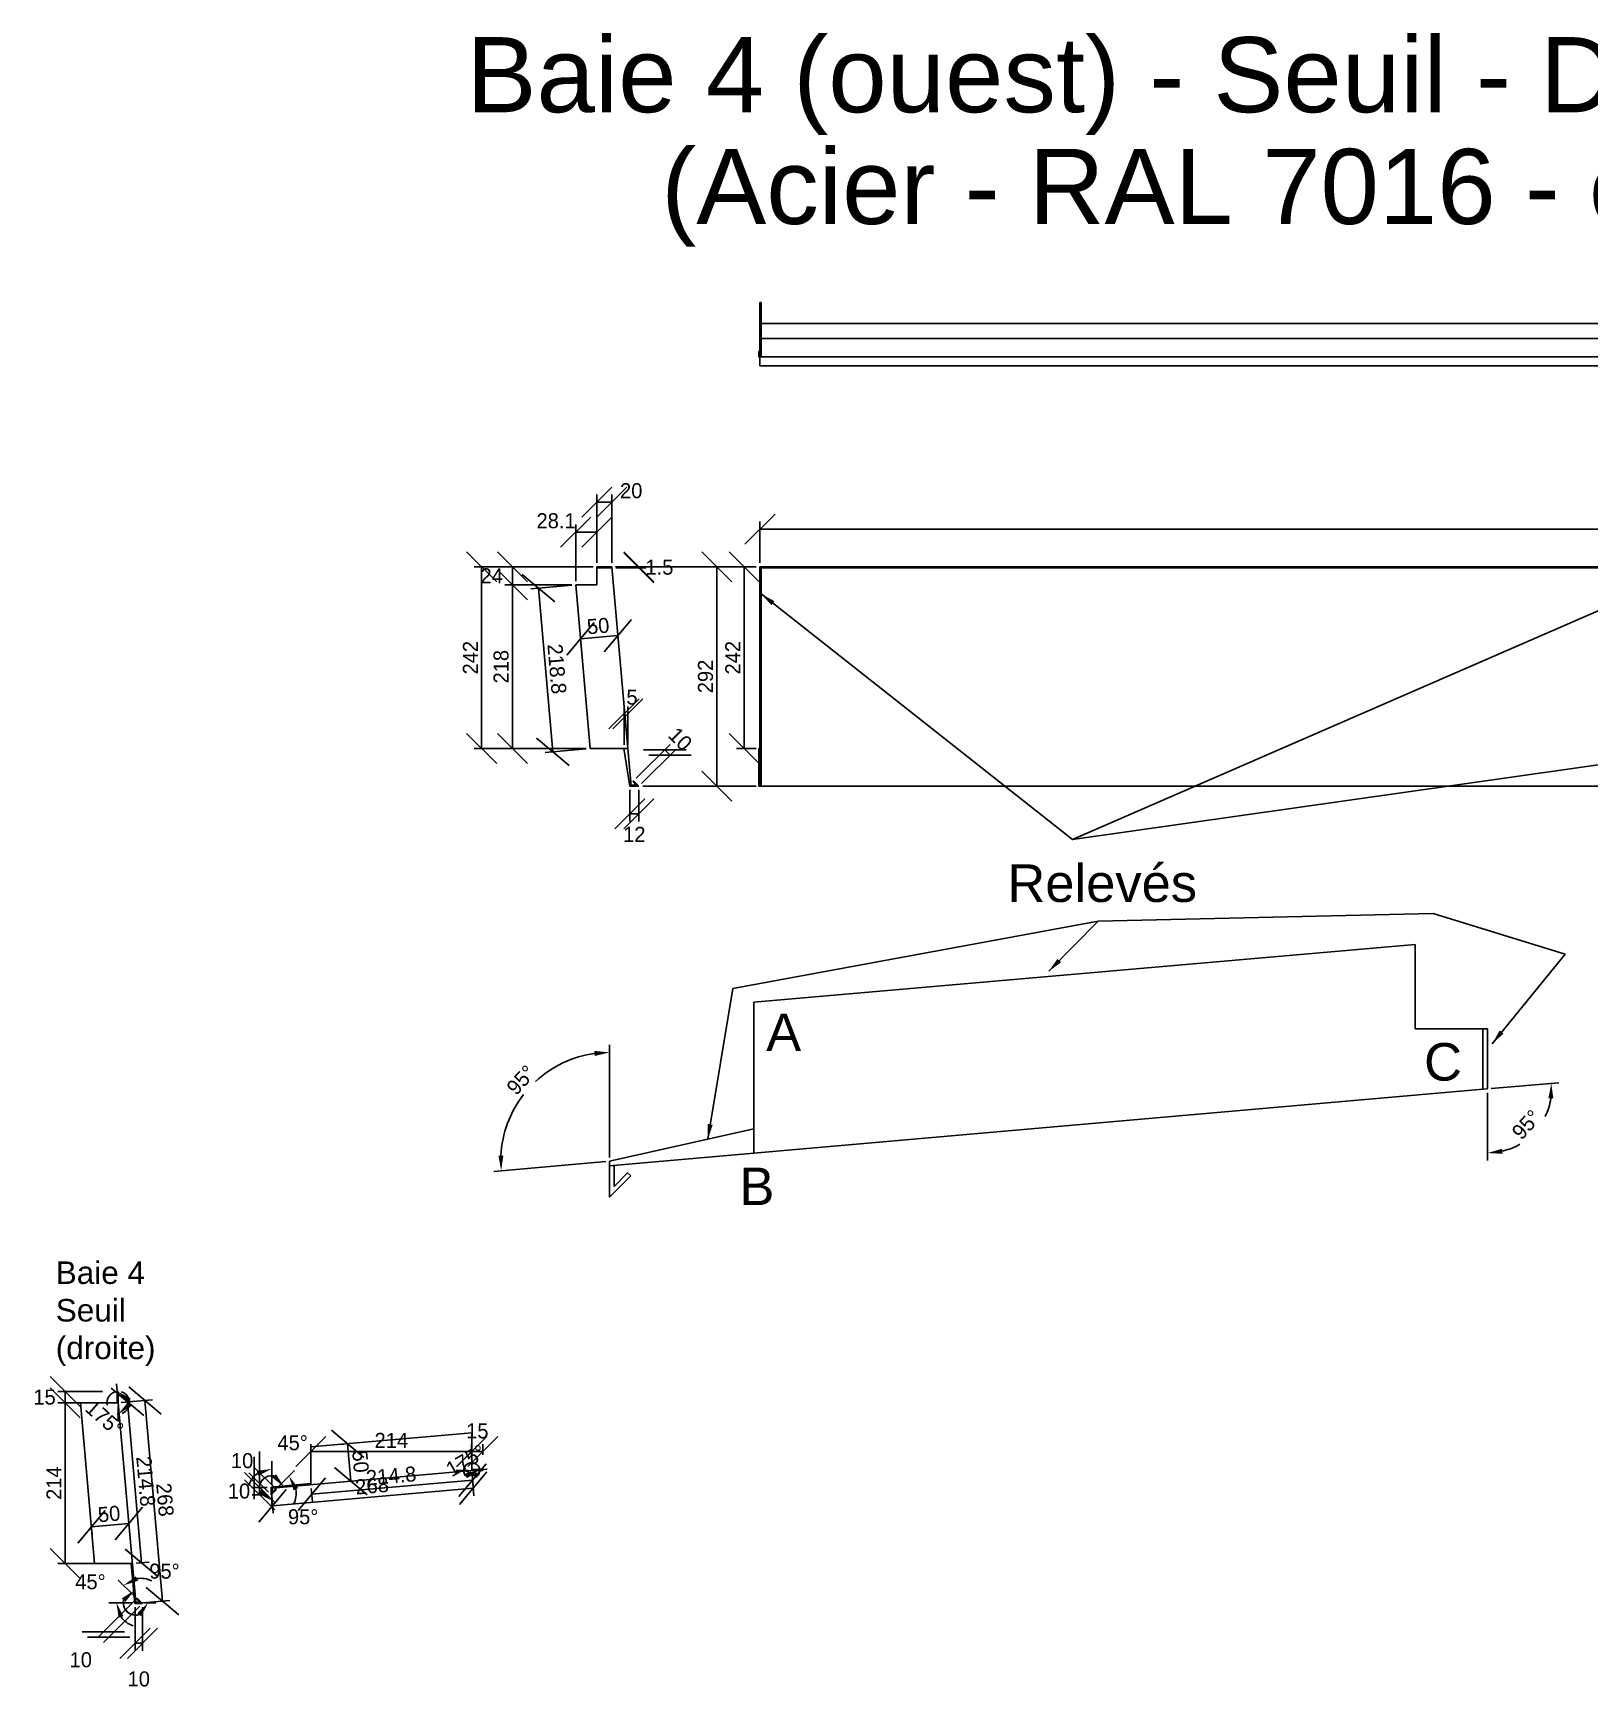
# Model space of a CAD drawing. Header units: millimetres. Extents: x -676 to 20580, y -6551 to 2408.
# Drawn here: x 2493 to 4565, y 204 to 2408 of the extents above; entities that cross this region are included whole.
import ezdxf

# ---------------------------------------------------------------- set-up
doc = ezdxf.new("R2010")
doc.units = ezdxf.units.MM
doc.layers.get('0').update_dxf_attribs({"lineweight": 25, "true_color": 0xffffff})
doc.layers.get('Defpoints').update_dxf_attribs({"true_color": 0xffffff})
for name, color, linetype, lineweight, true_color in [('0 ... Seuil', 178, 'Continuous', 25, 0x000000), ('0 ... Seuil ... Rectangle', 5, 'Continuous', 25, 0x0000ff), ('0 ... Seuil ... Rectangle ... Cotes Angles', 4, 'Continuous', 25, 0x00ffff), ('Cotes', 4, 'Continuous', 25, 0x00ffff)]:
    doc.layers.add(name, color=color, linetype=linetype, lineweight=lineweight, true_color=true_color)
doc.styles.add('QCADDimTextStyle', font='txt')
doc.styles.add('textstyle23', font='')
doc.styles.add('textstyle25', font='')
doc.styles.add('textstyle26', font='')
doc.styles.add('textstyle27', font='')
doc.styles.add('textstyle28', font='')
doc.styles.add('textstyle30', font='')
doc.styles.add('textstyle33', font='')
doc.styles.get('textstyle23').set_extended_font_data('Liberation Sans')
doc.styles.get('textstyle25').set_extended_font_data('Liberation Sans')
doc.styles.get('textstyle26').set_extended_font_data('Liberation Sans')
doc.styles.get('textstyle27').set_extended_font_data('Liberation Sans')
doc.styles.get('textstyle28').set_extended_font_data('Liberation Sans')
doc.styles.get('textstyle30').set_extended_font_data('Liberation Sans')
doc.styles.get('textstyle33').set_extended_font_data('Liberation Sans')
doc.dimstyles.new('QCADDimStyle', dxfattribs={"dimtxt": 20, "dimasz": 20, "dimexe": 10, "dimexo": 5, "dimgap": 5, "dimtad": 1, "dimtoh": 1, "dimdec": 4, "dimzin": 0, "dimdsep": 46, "dimtxsty": 'QCADDimTextStyle', "dimcen": 0.09, "dimadec": 0, "dimazin": 0, "dimtfac": 1, "dimtdec": 4, "dimtofl": 0, "dimtmove": 0, "dimatfit": 3, "dimfxl": 1, "dimtolj": 1, "dimtzin": 0, "dimarcsym": 0})

# ---------------------------------------------------------------- blocks, each defined once
blk = doc.blocks.new('SeuilBaie1_VueCoupeEst')
at = {"layer": '0 ... Seuil'}
for p, q in [((1, 0), (-0.5, 0)), ((1, -14.9), (-49.2, -14.9)), ((-49.2, -14.9), (-30.5, -228.9)), ((-0.5, 0), (-0.5, -14.9)), ((1, 0), (1, -15)), ((1, -14.9), (24.2, -280.5)), ((19.7, -228.9), (-30.5, -228.9)), ((18.2, -228.9), (22.9, -282)), ((22.9, -282), (33.4, -282)), ((24.2, -280.5), (29.7, -280.5)), ((25.2, -276), (26.3, -274.9)), ((25.2, -276), (29.7, -280.5)), ((26.3, -274.9), (33.4, -282))]:
    blk.add_line(p, q, dxfattribs=at)
blk = doc.blocks.new('*D12')
at = {"layer": 'Cotes', "color": 0, "lineweight": -2}
for p, q in [((2556.1, 580), (2516.1, 620)), ((2516.1, 605), (2556.1, 565)), ((2585.6, 600), (2526.1, 600)), ((2536.1, 585), (2536.1, 600)), ((2585.6, 585), (2526.1, 585))]:
    blk.add_line(p, q, dxfattribs=at)
at = {"layer": 'Defpoints', "color": 0}
for p in [(2536.1, 600), (2590.6, 600), (2590.6, 585)]:
    blk.add_point(p, dxfattribs=at)
at = {"layer": 'Cotes', "color": 0, "insert": (2508.6, 592.5), "char_height": 20, "attachment_point": 5, "style": 'QCADDimTextStyle'}
blk.add_mtext('\\A1;15', dxfattribs=at)
blk = doc.blocks.new('*D13')
at = {"layer": 'Cotes', "color": 0, "lineweight": -2}
for p, q in [((2663.9, 570), (2620.6, 606.4)), ((2610.7, 585.4), (2652.2, 589.1)), ((2642.2, 588.2), (2665.6, 321.2)), ((2643.9, 339.4), (2687.2, 303)), ((2634, 318.5), (2675.5, 322.1))]:
    blk.add_line(p, q, dxfattribs=at)
at = {"layer": 'Defpoints', "color": 0}
for p in [(2605.7, 585), (2629, 318), (2665.6, 321.2)]:
    blk.add_point(p, dxfattribs=at)
at = {"layer": 'Cotes', "color": 0, "insert": (2668.8, 456), "char_height": 20, "attachment_point": 5, "rotation": 275, "style": 'QCADDimTextStyle'}
blk.add_mtext('\\A1;268', dxfattribs=at)
blk = doc.blocks.new('*D14')
at = {"layer": 'Cotes', "color": 0, "lineweight": -2}
for p, q in [((2629, 313), (2629, 254.9)), ((2639, 313), (2639, 254.9)), ((2649, 284.9), (2609, 244.9)), ((2619, 244.9), (2659, 284.9)), ((2629, 264.9), (2639, 264.9))]:
    blk.add_line(p, q, dxfattribs=at)
at = {"layer": 'Defpoints', "color": 0}
for p in [(2629, 318), (2639, 318), (2639, 264.9)]:
    blk.add_point(p, dxfattribs=at)
at = {"layer": 'Cotes', "color": 0, "insert": (2634, 217.4), "char_height": 20, "attachment_point": 5, "style": 'QCADDimTextStyle'}
blk.add_mtext('\\A1;10', dxfattribs=at)
blk = doc.blocks.new('*D15')
at = {"layer": 'Cotes', "color": 0, "lineweight": -2}
for p, q in [((2589.1, 441.6), (2552.8, 398.2)), ((2602.6, 402.6), (2638.9, 445.9)), ((2620.7, 424.3), (2570.9, 419.9)), ((2621.2, 419.3), (2621.6, 414.3)), ((2571.4, 414.9), (2571.8, 409.9))]:
    blk.add_line(p, q, dxfattribs=at)
at = {"layer": 'Defpoints', "color": 0}
for p in [(2570.9, 419.9), (2570.9, 419.9), (2620.7, 424.3)]:
    blk.add_point(p, dxfattribs=at)
at = {"layer": 'Cotes', "color": 0, "insert": (2594.5, 437), "char_height": 20, "attachment_point": 5, "rotation": 5, "style": 'QCADDimTextStyle'}
blk.add_mtext('\\A1;50', dxfattribs=at)
blk = doc.blocks.new('*D16')
at = {"layer": 'Cotes', "color": 0, "lineweight": -2}
for p, q in [((2628.4, 321.6), (2579.8, 272.9)), ((2635.5, 314.5), (2586.9, 265.8)), ((2558.6, 280), (2615.1, 280)), ((2622.2, 272.9), (2565.6, 272.9))]:
    blk.add_line(p, q, dxfattribs=at)
at = {"layer": 'Defpoints', "color": 0}
for p in [(2632, 325.1), (2639, 318), (2586.9, 280)]:
    blk.add_point(p, dxfattribs=at)
at = {"layer": 'Cotes', "color": 0, "insert": (2556.8, 242.9), "char_height": 20, "attachment_point": 5, "style": 'QCADDimTextStyle'}
blk.add_mtext('\\A1;10', dxfattribs=at)
blk = doc.blocks.new('*D17')
at = {"layer": 'Cotes', "color": 0, "lineweight": -2}
for p, q in [((2606.2, 590.1), (2604.5, 610.1)), ((2606.7, 580), (2606.7, 559.9))]:
    blk.add_line(p, q, dxfattribs=at)
for start, end in [(95, 192.3667), (352.7585, 75.517), (289.483, 12.2415), (264.8027, 270)]:
    blk.add_arc((2606.7, 585), 15.1, start, end, dxfattribs=at)
at = {"layer": 'Cotes', "color": 0}
for points in [[(2623.4, 590.9), (2619.5, 585.6), (2605.4, 600.1)], [(2619.5, 585.6), (2623.9, 580.6), (2606.7, 569.9)]]:
    blk.add_solid(points, dxfattribs=at)
at = {"layer": 'Defpoints', "color": 0}
for p in [(2606.7, 600), (2593.2, 591.8), (2606.7, 585.1), (2606.7, 585), (2608.1, 568.7)]:
    blk.add_point(p, dxfattribs=at)
at = {"layer": 'Cotes', "color": 0, "insert": (2588.4, 564.3), "char_height": 20, "attachment_point": 5, "rotation": 318.5847, "style": 'QCADDimTextStyle'}
blk.add_mtext('\\A1;175%%d', dxfattribs=at)
blk = doc.blocks.new('*D18')
at = {"layer": 'Cotes', "color": 0, "lineweight": -2}
for p, q in [((2627.7, 327.9), (2606.6, 349)), ((2625, 319), (2594.2, 319))]:
    blk.add_line(p, q, dxfattribs=at)
for start, end in [(63.1887, 99.0944), (215.9056, 251.8113)]:
    blk.add_arc((2636.6, 319), 32.4, start, end, dxfattribs=at)
at = {"layer": 'Cotes', "color": 0}
for points in [[(2630, 354), (2633, 348.1), (2613.7, 342)], [(2613.5, 301), (2607.2, 299), (2604.2, 319)]]:
    blk.add_solid(points, dxfattribs=at)
at = {"layer": 'Defpoints', "color": 0}
for p in [(2608.5, 335.2), (2630, 319), (2631.3, 324.4), (2636.6, 319), (2636.6, 319)]:
    blk.add_point(p, dxfattribs=at)
at = {"layer": 'Cotes', "color": 0, "insert": (2569.7, 346.7), "char_height": 20, "attachment_point": 5, "style": 'QCADDimTextStyle'}
blk.add_mtext('\\A1;45%%d', dxfattribs=at)
blk = doc.blocks.new('*D19')
at = {"layer": 'Cotes', "color": 0, "lineweight": -2}
blk.add_line((2641.6, 319), (2656.6, 319), dxfattribs=at)
for start, end in [(168.9674, 242.9349), (212.0651, 286.0326)]:
    blk.add_arc((2630, 319), 16.6, start, end, dxfattribs=at)
at = {"layer": 'Cotes', "color": 0}
for points in [[(2615.9, 319.7), (2611.4, 324.7), (2628.5, 335.6)], [(2637.2, 301), (2631.9, 305), (2646.6, 319)]]:
    blk.add_solid(points, dxfattribs=at)
at = {"layer": 'Defpoints', "color": 0}
for p in [(2628.3, 338.4), (2630, 319), (2630, 319), (2636.6, 319), (2644.1, 327.7)]:
    blk.add_point(p, dxfattribs=at)
at = {"layer": 'Cotes', "color": 0, "insert": (2668.2, 360.8), "char_height": 20, "attachment_point": 5, "style": 'QCADDimTextStyle'}
blk.add_mtext('\\A1;95%%d', dxfattribs=at)
blk = doc.blocks.new('*D36')
at = {"layer": 'Cotes', "color": 0, "lineweight": -2}
for p, q in [((3096.9, 540), (3056.9, 500)), ((3071.9, 500), (3111.9, 540)), ((3076.9, 515.8), (3076.9, 530)), ((3091.9, 515.8), (3091.9, 530)), ((3076.9, 520), (3091.9, 520))]:
    blk.add_line(p, q, dxfattribs=at)
at = {"layer": 'Defpoints', "color": 0}
for p in [(3076.9, 510.8), (3091.9, 520), (3091.9, 510.8)]:
    blk.add_point(p, dxfattribs=at)
at = {"layer": 'Cotes', "color": 0, "insert": (3084.4, 547.5), "char_height": 20, "attachment_point": 5, "style": 'QCADDimTextStyle'}
blk.add_mtext('\\A1;15', dxfattribs=at)
blk = doc.blocks.new('*D37')
at = {"layer": 'Cotes', "color": 0, "lineweight": -2}
for p, q in [((3060.9, 449.6), (3097.3, 492.9)), ((3077.4, 490.7), (3080, 461.3)), ((2830.3, 469.5), (2793.9, 426.2)), ((2810.4, 467.4), (2813, 437.9)), ((3079.1, 471.2), (2812.1, 447.9))]:
    blk.add_line(p, q, dxfattribs=at)
at = {"layer": 'Defpoints', "color": 0}
for p in [(3076.9, 495.7), (2810, 472.4), (2812.1, 447.9)]:
    blk.add_point(p, dxfattribs=at)
at = {"layer": 'Cotes', "color": 0, "insert": (2944.3, 474.5), "char_height": 20, "attachment_point": 5, "rotation": 5, "style": 'QCADDimTextStyle'}
blk.add_mtext('\\A1;268', dxfattribs=at)
blk = doc.blocks.new('*D38')
at = {"layer": 'Cotes', "color": 0, "lineweight": -2}
for p, q in [((2814.8, 452.4), (2774.8, 492.4)), ((2774.8, 482.4), (2814.8, 442.4)), ((2805, 472.4), (2784.8, 472.4)), ((2794.8, 472.4), (2794.8, 462.4)), ((2805, 462.4), (2784.8, 462.4))]:
    blk.add_line(p, q, dxfattribs=at)
at = {"layer": 'Defpoints', "color": 0}
for p in [(2810, 472.4), (2794.8, 462.4), (2810, 462.4)]:
    blk.add_point(p, dxfattribs=at)
at = {"layer": 'Cotes', "color": 0, "insert": (2767.3, 467.4), "char_height": 20, "attachment_point": 5, "style": 'QCADDimTextStyle'}
blk.add_mtext('\\A1;10', dxfattribs=at)
blk = doc.blocks.new('*D39')
at = {"layer": 'Cotes', "color": 0, "lineweight": -2}
for p, q in [((2933.5, 512.3), (2890.2, 548.6)), ((2906.9, 530), (2901.9, 529.6)), ((2916.2, 480.7), (2911.8, 530.5)), ((2894.5, 498.8), (2937.9, 462.5)), ((2911.2, 480.2), (2906.2, 479.8))]:
    blk.add_line(p, q, dxfattribs=at)
at = {"layer": 'Defpoints', "color": 0}
for p in [(2911.8, 530.5), (2911.8, 530.5), (2916.2, 480.7)]:
    blk.add_point(p, dxfattribs=at)
at = {"layer": 'Cotes', "color": 0, "insert": (2929, 506.9), "char_height": 20, "attachment_point": 5, "rotation": 275, "style": 'QCADDimTextStyle'}
blk.add_mtext('\\A1;50', dxfattribs=at)
blk = doc.blocks.new('*D40')
at = {"layer": 'Cotes', "color": 0, "lineweight": -2}
for p, q in [((2787.4, 456.6), (2787.4, 513.2)), ((2794.5, 520.2), (2794.5, 463.7)), ((2806.4, 465.9), (2780.4, 492)), ((2813.5, 473), (2787.4, 499))]:
    blk.add_line(p, q, dxfattribs=at)
at = {"layer": 'Defpoints', "color": 0}
for p in [(2794.5, 492), (2817, 469.4), (2810, 462.4)]:
    blk.add_point(p, dxfattribs=at)
at = {"layer": 'Cotes', "color": 0, "insert": (2771.5, 507.9), "char_height": 20, "attachment_point": 5, "style": 'QCADDimTextStyle'}
blk.add_mtext('\\A1;10', dxfattribs=at)
blk = doc.blocks.new('*D41')
at = {"layer": 'Cotes', "color": 0, "lineweight": -2}
for p, q in [((3071.9, 494.7), (3056.4, 494.7)), ((3082, 495.2), (3097.5, 496.5))]:
    blk.add_line(p, q, dxfattribs=at)
for start, end in [(80.8162, 222.9081), (5, 180), (322.0919, 104.1838)]:
    blk.add_arc((3077, 494.7), 10.6, start, end, dxfattribs=at)
at = {"layer": 'Cotes', "color": 0}
for points in [[(3086.4, 491.4), (3084.2, 485.1), (3066.4, 494.7)], [(3070.6, 484.5), (3067.9, 490.6), (3087.5, 495.6)]]:
    blk.add_solid(points, dxfattribs=at)
at = {"layer": 'Defpoints', "color": 0}
for p in [(3060.7, 493.3), (3076.9, 494.7), (3077, 494.7), (3081.7, 504.2), (3091.9, 494.7)]:
    blk.add_point(p, dxfattribs=at)
at = {"layer": 'Cotes', "color": 0, "insert": (3069.2, 508.1), "char_height": 20, "attachment_point": 5, "rotation": 30.3486, "style": 'QCADDimTextStyle'}
blk.add_mtext('\\A1;175%%d', dxfattribs=at)
blk = doc.blocks.new('*D42')
at = {"layer": 'Cotes', "color": 0, "lineweight": -2}
for p, q in [((2811, 476.4), (2811, 507.2)), ((2819.9, 473.7), (2841, 494.8))]:
    blk.add_line(p, q, dxfattribs=at)
for start, end in [(125.9056, 161.8113), (333.1887, 9.0944)]:
    blk.add_arc((2811, 464.8), 32.4, start, end, dxfattribs=at)
at = {"layer": 'Cotes', "color": 0}
for points in [[(2793, 487.9), (2790.9, 494.2), (2811, 497.2)], [(2846, 471.4), (2840, 468.4), (2833.9, 487.7)]]:
    blk.add_solid(points, dxfattribs=at)
at = {"layer": 'Defpoints', "color": 0}
for p in [(2827.2, 492.9), (2811, 471.4), (2811, 464.8), (2811, 464.8), (2816.3, 470.1)]:
    blk.add_point(p, dxfattribs=at)
at = {"layer": 'Cotes', "color": 0, "insert": (2838.7, 531.7), "char_height": 20, "attachment_point": 5, "style": 'QCADDimTextStyle'}
blk.add_mtext('\\A1;45%%d', dxfattribs=at)
blk = doc.blocks.new('*D43')
at = {"layer": 'Cotes', "color": 0, "lineweight": -2}
blk.add_line((2811, 459.8), (2811, 444.8), dxfattribs=at)
for start, end in [(122.0651, 196.0326), (78.9674, 152.9349)]:
    blk.add_arc((2811, 471.4), 16.6, start, end, dxfattribs=at)
at = {"layer": 'Cotes', "color": 0}
for points in [[(2811.7, 485.5), (2816.6, 490), (2827.5, 472.9)], [(2793, 464.2), (2797, 469.5), (2811, 454.8)]]:
    blk.add_solid(points, dxfattribs=at)
at = {"layer": 'Defpoints', "color": 0}
for p in [(2811, 471.4), (2811, 471.4), (2811, 464.8), (2830.3, 473.1), (2819.7, 457.3)]:
    blk.add_point(p, dxfattribs=at)
at = {"layer": 'Cotes', "color": 0, "insert": (2852.7, 433.2), "char_height": 20, "attachment_point": 5, "style": 'QCADDimTextStyle'}
blk.add_mtext('\\A1;95%%d', dxfattribs=at)
blk = doc.blocks.new('*D53')
at = {"layer": 'Cotes', "color": 0, "lineweight": -2}
for p, q in [((2882.3, 485), (2846, 441.7)), ((3060, 460.4), (3096.3, 503.7)), ((3077.5, 489.7), (3079, 472.1)), ((2863.5, 471), (2865, 453.4)), ((2864.1, 463.4), (3078.1, 482.1))]:
    blk.add_line(p, q, dxfattribs=at)
at = {"layer": 'Defpoints', "color": 0}
for p in [(3077, 494.7), (2863, 476), (3078.1, 482.1)]:
    blk.add_point(p, dxfattribs=at)
at = {"layer": 'Cotes', "color": 0, "insert": (2969.8, 487.7), "char_height": 20, "attachment_point": 5, "rotation": 5, "style": 'QCADDimTextStyle'}
blk.add_mtext('\\A1;214.8', dxfattribs=at)
blk = doc.blocks.new('*D54')
at = {"layer": 'Cotes', "color": 0, "lineweight": -2}
for p, q in [((2556.1, 565.1), (2516.1, 605.1)), ((2601.7, 585.1), (2526.1, 585.1)), ((2536.1, 371.1), (2536.1, 585.1)), ((2516.1, 391.1), (2556.1, 351.1)), ((2620.4, 371.1), (2526.1, 371.1))]:
    blk.add_line(p, q, dxfattribs=at)
at = {"layer": 'Defpoints', "color": 0}
for p in [(2536.1, 585.1), (2606.7, 585.1), (2625.4, 371.1)]:
    blk.add_point(p, dxfattribs=at)
at = {"layer": 'Cotes', "color": 0, "insert": (2521.1, 478.1), "char_height": 20, "attachment_point": 5, "rotation": 90, "style": 'QCADDimTextStyle'}
blk.add_mtext('\\A1;214', dxfattribs=at)
blk = doc.blocks.new('*D55')
at = {"layer": 'Cotes', "color": 0, "lineweight": -2}
for p, q in [((2640.6, 568), (2597.3, 604.3)), ((2611.7, 585.5), (2628.9, 587)), ((2637.7, 372.2), (2619, 586.2)), ((2616, 390.3), (2659.4, 354)), ((2630.4, 371.5), (2647.7, 373))]:
    blk.add_line(p, q, dxfattribs=at)
at = {"layer": 'Defpoints', "color": 0}
for p in [(2606.7, 585.1), (2619, 586.2), (2625.4, 371.1)]:
    blk.add_point(p, dxfattribs=at)
at = {"layer": 'Cotes', "color": 0, "insert": (2643.3, 480.5), "char_height": 20, "attachment_point": 5, "rotation": 275, "style": 'QCADDimTextStyle'}
blk.add_mtext('\\A1;214.8', dxfattribs=at)
blk = doc.blocks.new('*D56')
at = {"layer": 'Cotes', "color": 0, "lineweight": -2}
for p, q in [((2883, 540), (2843, 500)), ((2863, 481), (2863, 530)), ((3057, 500), (3097, 540)), ((3077, 499.7), (3077, 530)), ((2863, 520), (3077, 520))]:
    blk.add_line(p, q, dxfattribs=at)
at = {"layer": 'Defpoints', "color": 0}
for p in [(3077, 520), (3077, 494.7), (2863, 476)]:
    blk.add_point(p, dxfattribs=at)
at = {"layer": 'Cotes', "color": 0, "insert": (2970, 535), "char_height": 20, "attachment_point": 5, "style": 'QCADDimTextStyle'}
blk.add_mtext('\\A1;214', dxfattribs=at)
blk = doc.blocks.new('*D77')
at = {"layer": '0 ... Seuil ... Rectangle ... Cotes Angles', "color": 0, "lineweight": -2}
for p, q in [((3187.4, 1651.1), (3144.1, 1687.5)), ((3210.3, 1673.2), (3155.8, 1668.4)), ((3165.8, 1669.3), (3184.9, 1451.3)), ((3163.2, 1469.5), (3206.5, 1433.1)), ((3229.4, 1455.2), (3174.9, 1450.4))]:
    blk.add_line(p, q, dxfattribs=at)
at = {"layer": 'Defpoints', "color": 0}
for p in [(3215.3, 1673.6), (3234.4, 1455.6), (3184.9, 1451.3)]:
    blk.add_point(p, dxfattribs=at)
at = {"layer": '0 ... Seuil ... Rectangle ... Cotes Angles', "color": 0, "insert": (3190.3, 1561.6), "char_height": 20, "attachment_point": 5, "rotation": 275, "style": 'QCADDimTextStyle'}
blk.add_mtext('\\A1;218.8', dxfattribs=at)
blk = doc.blocks.new('*D78')
at = {"layer": '0 ... Seuil ... Rectangle ... Cotes Angles', "color": 0, "lineweight": -2}
for p, q in [((3151.1, 1677.6), (3111.1, 1717.6)), ((3238.4, 1697.6), (3121.1, 1697.6)), ((3131.1, 1697.6), (3131.1, 1673.6)), ((3111.1, 1693.6), (3151.1, 1653.6)), ((3210.3, 1673.6), (3121.1, 1673.6))]:
    blk.add_line(p, q, dxfattribs=at)
at = {"layer": 'Defpoints', "color": 0}
for p in [(3243.4, 1697.6), (3131.1, 1673.6), (3215.3, 1673.6)]:
    blk.add_point(p, dxfattribs=at)
at = {"layer": '0 ... Seuil ... Rectangle ... Cotes Angles', "color": 0, "insert": (3103.6, 1685.6), "char_height": 20, "attachment_point": 5, "style": 'QCADDimTextStyle'}
blk.add_mtext('\\A1;24', dxfattribs=at)
blk = doc.blocks.new('*D79')
at = {"layer": '0 ... Seuil ... Rectangle ... Cotes Angles', "color": 0, "lineweight": -2}
for p, q in [((3151.1, 1653.6), (3111.1, 1693.6)), ((3210.3, 1673.6), (3121.1, 1673.6)), ((3131.1, 1673.6), (3131.1, 1455.6)), ((3111.1, 1475.6), (3151.1, 1435.6)), ((3229.4, 1455.6), (3121.1, 1455.6))]:
    blk.add_line(p, q, dxfattribs=at)
at = {"layer": 'Defpoints', "color": 0}
for p in [(3215.3, 1673.6), (3131.1, 1455.6), (3234.4, 1455.6)]:
    blk.add_point(p, dxfattribs=at)
at = {"layer": '0 ... Seuil ... Rectangle ... Cotes Angles', "color": 0, "insert": (3116.1, 1564.6), "char_height": 20, "attachment_point": 5, "rotation": 90, "style": 'QCADDimTextStyle'}
blk.add_mtext('\\A1;218', dxfattribs=at)
blk = doc.blocks.new('*D80')
at = {"layer": '0 ... Seuil ... Rectangle ... Cotes Angles', "color": 0, "lineweight": -2}
for p, q in [((3268.4, 1697.6), (3309.2, 1697.6)), ((3279.2, 1717.6), (3319.2, 1677.6)), ((3319.2, 1676.1), (3279.2, 1716.1)), ((3268.6, 1696.1), (3309.2, 1696.1))]:
    blk.add_line(p, q, dxfattribs=at)
at = {"layer": 'Defpoints', "color": 0}
for p in [(3263.4, 1697.6), (3263.6, 1696.1), (3299.2, 1696.1)]:
    blk.add_point(p, dxfattribs=at)
at = {"layer": '0 ... Seuil ... Rectangle ... Cotes Angles', "color": 0, "insert": (3326.7, 1696.9), "char_height": 20, "attachment_point": 5, "style": 'QCADDimTextStyle'}
blk.add_mtext('\\A1;1.5', dxfattribs=at)
blk = doc.blocks.new('*D81')
at = {"layer": '0 ... Seuil ... Rectangle ... Cotes Angles', "color": 0, "lineweight": -2}
for p, q in [((3239.8, 1623.3), (3203.5, 1579.9)), ((3253.3, 1584.3), (3289.6, 1627.6)), ((3221.6, 1601.6), (3271.4, 1605.9)), ((3222, 1597.1), (3222.5, 1591.6)), ((3271.8, 1601.5), (3272.3, 1596))]:
    blk.add_line(p, q, dxfattribs=at)
at = {"layer": 'Defpoints', "color": 0}
for p in [(3221.6, 1602.1), (3271.4, 1606.5), (3271.4, 1605.9)]:
    blk.add_point(p, dxfattribs=at)
at = {"layer": '0 ... Seuil ... Rectangle ... Cotes Angles', "color": 0, "insert": (3245.2, 1618.7), "char_height": 20, "attachment_point": 5, "rotation": 5, "style": 'QCADDimTextStyle'}
blk.add_mtext('\\A1;50', dxfattribs=at)
blk = doc.blocks.new('*D82')
at = {"layer": '0 ... Seuil ... Rectangle ... Cotes Angles', "color": 0, "lineweight": -2}
for p, q in [((3268.4, 1697.6), (3413.1, 1697.6)), ((3423.1, 1677.6), (3383.1, 1717.6)), ((3403.1, 1697.6), (3403.1, 1405.6)), ((3383.1, 1425.6), (3423.1, 1385.6)), ((3304.5, 1405.6), (3413.1, 1405.6))]:
    blk.add_line(p, q, dxfattribs=at)
at = {"layer": 'Defpoints', "color": 0}
for p in [(3263.4, 1697.6), (3299.5, 1405.6), (3403.1, 1405.6)]:
    blk.add_point(p, dxfattribs=at)
at = {"layer": '0 ... Seuil ... Rectangle ... Cotes Angles', "color": 0, "insert": (3388.1, 1551.6), "char_height": 20, "attachment_point": 5, "rotation": 90, "style": 'QCADDimTextStyle'}
blk.add_mtext('\\A1;292', dxfattribs=at)
blk = doc.blocks.new('*D83')
at = {"layer": '0 ... Seuil ... Rectangle ... Cotes Angles', "color": 0, "lineweight": -2}
for p, q in [((3295.9, 1416.2), (3340.8, 1461.2)), ((3303, 1409.2), (3347.9, 1454.1)), ((3362.1, 1454.1), (3305.5, 1454.1)), ((3312.6, 1447), (3369.1, 1447)), ((3333.8, 1454.1), (3340.8, 1447))]:
    blk.add_line(p, q, dxfattribs=at)
at = {"layer": 'Defpoints', "color": 0}
for p in [(3340.8, 1447), (3292.4, 1412.7), (3299.5, 1405.6)]:
    blk.add_point(p, dxfattribs=at)
at = {"layer": '0 ... Seuil ... Rectangle ... Cotes Angles', "color": 0, "insert": (3354.4, 1468.3), "char_height": 20, "attachment_point": 5, "rotation": 315, "style": 'QCADDimTextStyle'}
blk.add_mtext('\\A1;10', dxfattribs=at)
blk = doc.blocks.new('*D84')
at = {"layer": '0 ... Seuil ... Rectangle ... Cotes Angles', "color": 0, "lineweight": -2}
for p, q in [((3307.5, 1388.8), (3267.5, 1348.8)), ((3279.5, 1348.8), (3319.5, 1388.8)), ((3287.5, 1400.6), (3287.5, 1358.8)), ((3299.5, 1400.6), (3299.5, 1358.8)), ((3287.5, 1368.8), (3299.5, 1368.8))]:
    blk.add_line(p, q, dxfattribs=at)
at = {"layer": 'Defpoints', "color": 0}
for p in [(3287.5, 1405.6), (3299.5, 1405.6), (3299.5, 1368.8)]:
    blk.add_point(p, dxfattribs=at)
at = {"layer": '0 ... Seuil ... Rectangle ... Cotes Angles', "color": 0, "insert": (3293.3, 1341.5), "char_height": 20, "attachment_point": 5, "style": 'QCADDimTextStyle'}
blk.add_mtext('\\A1;12', dxfattribs=at)
blk = doc.blocks.new('*D85')
at = {"layer": '0 ... Seuil ... Rectangle ... Cotes Angles', "color": 0, "lineweight": -2}
for p, q in [((3480.5, 1767.7), (3440.5, 1727.7)), ((5845.3, 1727.7), (5885.3, 1767.7)), ((3460.5, 1702.6), (3460.5, 1757.7)), ((3460.5, 1747.7), (5865.3, 1747.7)), ((5865.3, 1702.6), (5865.3, 1757.7))]:
    blk.add_line(p, q, dxfattribs=at)
at = {"layer": 'Defpoints', "color": 0}
for p in [(5865.3, 1747.7), (3460.5, 1697.6), (5865.3, 1697.6)]:
    blk.add_point(p, dxfattribs=at)
at = {"layer": '0 ... Seuil ... Rectangle ... Cotes Angles', "color": 0, "insert": (4662.9, 1762.7), "char_height": 20, "attachment_point": 5, "style": 'QCADDimTextStyle'}
blk.add_mtext('\\A1;2404.8', dxfattribs=at)
blk = doc.blocks.new('*D86')
at = {"layer": '0 ... Seuil ... Rectangle ... Cotes Angles', "color": 0, "lineweight": -2}
for p, q in [((3110.2, 1677.6), (3070.2, 1717.6)), ((3238.4, 1697.6), (3080.2, 1697.6)), ((3090.2, 1697.6), (3090.2, 1455.6)), ((3070.2, 1475.6), (3110.2, 1435.6)), ((3229.4, 1455.6), (3080.2, 1455.6))]:
    blk.add_line(p, q, dxfattribs=at)
at = {"layer": 'Defpoints', "color": 0}
for p in [(3243.4, 1697.6), (3090.2, 1455.6), (3234.4, 1455.6)]:
    blk.add_point(p, dxfattribs=at)
at = {"layer": '0 ... Seuil ... Rectangle ... Cotes Angles', "color": 0, "insert": (3075.2, 1576.6), "char_height": 20, "attachment_point": 5, "rotation": 90, "style": 'QCADDimTextStyle'}
blk.add_mtext('\\A1;242', dxfattribs=at)
blk = doc.blocks.new('*D87')
at = {"layer": '0 ... Seuil ... Rectangle ... Cotes Angles', "color": 0, "lineweight": -2}
for p, q in [((3260.4, 911.5), (3260.4, 1061.3)), ((3255.4, 906.1), (3106.2, 893))]:
    blk.add_line(p, q, dxfattribs=at)
for start, end in [(97.9211, 132.8517), (142.1483, 177.0789)]:
    blk.add_arc((3260.4, 906.5), 144.8, start, end, dxfattribs=at)
at = {"layer": '0 ... Seuil ... Rectangle ... Cotes Angles', "color": 0}
for points in [[(3240.7, 1046.6), (3240.2, 1053.3), (3260.4, 1051.3)], [(3112.5, 913.9), (3119.1, 914), (3116.1, 893.9)]]:
    blk.add_solid(points, dxfattribs=at)
at = {"layer": 'Defpoints', "color": 0}
for p in [(3184.4, 1029.8), (3260.4, 906.5), (3260.4, 906.5), (3452.4, 923.3), (3260.4, 858.5)]:
    blk.add_point(p, dxfattribs=at)
at = {"layer": '0 ... Seuil ... Rectangle ... Cotes Angles', "color": 0, "insert": (3142.6, 1014.5), "char_height": 20, "attachment_point": 5, "rotation": 47.5, "style": 'QCADDimTextStyle'}
blk.add_mtext('\\A1;95%%d', dxfattribs=at)
blk = doc.blocks.new('*D88')
at = {"layer": '0 ... Seuil ... Rectangle ... Cotes Angles', "color": 0, "lineweight": -2}
for p, q in [((4428.4, 997.7), (4428.4, 907.4)), ((4433.4, 1003.1), (4523.4, 1011))]:
    blk.add_line(p, q, dxfattribs=at)
for start, end in [(334.5352, 351.5408), (283.4592, 300.4648)]:
    blk.add_arc((4428.4, 1002.7), 85.3, start, end, dxfattribs=at)
at = {"layer": '0 ... Seuil ... Rectangle ... Cotes Angles', "color": 0}
for points in [[(4516.1, 990), (4509.5, 990.2), (4513.4, 1010.1)], [(4447.8, 923), (4448.6, 916.4), (4428.4, 917.4)]]:
    blk.add_solid(points, dxfattribs=at)
at = {"layer": 'Defpoints', "color": 0}
for p in [(4428.4, 1082.7), (4427.5, 1002.6), (4428.4, 1003.6), (4473.2, 930.1), (3266.4, 901)]:
    blk.add_point(p, dxfattribs=at)
at = {"layer": '0 ... Seuil ... Rectangle ... Cotes Angles', "color": 0, "insert": (4480.2, 955.2), "char_height": 20, "attachment_point": 5, "rotation": 47.5, "style": 'QCADDimTextStyle'}
blk.add_mtext('\\A1;95%%d', dxfattribs=at)
blk = doc.blocks.new('*D89')
at = {"layer": '0 ... Seuil ... Rectangle ... Cotes Angles', "color": 0, "lineweight": -2}
for p, q in [((3259.6, 1481.8), (3299.6, 1521.8)), ((3304.6, 1521.8), (3264.6, 1481.8)), ((3279.6, 1460.6), (3279.6, 1511.8)), ((3284.6, 1460.6), (3284.6, 1511.8))]:
    blk.add_line(p, q, dxfattribs=at)
at = {"layer": 'Defpoints', "color": 0}
for p in [(3284.6, 1501.8), (3279.6, 1455.6), (3284.6, 1455.6)]:
    blk.add_point(p, dxfattribs=at)
at = {"layer": '0 ... Seuil ... Rectangle ... Cotes Angles', "color": 0, "insert": (3290.2, 1524), "char_height": 20, "attachment_point": 5, "style": 'QCADDimTextStyle'}
blk.add_mtext('\\A1;5', dxfattribs=at)
blk = doc.blocks.new('*D90')
at = {"layer": '0 ... Seuil ... Rectangle ... Cotes Angles', "color": 0, "lineweight": -2}
for p, q in [((3263.4, 1803.7), (3223.4, 1763.7)), ((3243.4, 1763.7), (3283.4, 1803.7)), ((3243.4, 1702.6), (3243.4, 1793.7)), ((3263.4, 1702.6), (3263.4, 1793.7)), ((3243.4, 1783.7), (3263.4, 1783.7))]:
    blk.add_line(p, q, dxfattribs=at)
at = {"layer": 'Defpoints', "color": 0}
for p in [(3263.4, 1783.7), (3243.4, 1697.6), (3263.4, 1697.6)]:
    blk.add_point(p, dxfattribs=at)
at = {"layer": '0 ... Seuil ... Rectangle ... Cotes Angles', "color": 0, "insert": (3289.2, 1798.7), "char_height": 20, "attachment_point": 5, "style": 'QCADDimTextStyle'}
blk.add_mtext('\\A1;20', dxfattribs=at)
blk = doc.blocks.new('*D91')
at = {"layer": '0 ... Seuil ... Rectangle ... Cotes Angles', "color": 0, "lineweight": -2}
for p, q in [((3235.3, 1763.7), (3195.3, 1723.7)), ((3223.4, 1723.7), (3263.4, 1763.7)), ((3215.3, 1678.6), (3215.3, 1753.7)), ((3215.3, 1743.7), (3243.4, 1743.7)), ((3243.4, 1702.6), (3243.4, 1753.7))]:
    blk.add_line(p, q, dxfattribs=at)
at = {"layer": 'Defpoints', "color": 0}
for p in [(3243.4, 1743.7), (3243.4, 1697.6), (3215.3, 1673.6)]:
    blk.add_point(p, dxfattribs=at)
at = {"layer": '0 ... Seuil ... Rectangle ... Cotes Angles', "color": 0, "insert": (3189.2, 1758.7), "char_height": 20, "attachment_point": 5, "style": 'QCADDimTextStyle'}
blk.add_mtext('\\A1;28.1', dxfattribs=at)
blk = doc.blocks.new('*D92')
at = {"layer": '0 ... Seuil ... Rectangle ... Cotes Angles', "color": 0, "lineweight": -2}
for p, q in [((3459.3, 1677.6), (3419.3, 1717.6)), ((3455.5, 1697.6), (3429.3, 1697.6)), ((3439.3, 1697.6), (3439.3, 1455.6)), ((3419.3, 1475.6), (3459.3, 1435.6)), ((3455.5, 1455.6), (3429.3, 1455.6))]:
    blk.add_line(p, q, dxfattribs=at)
at = {"layer": 'Defpoints', "color": 0}
for p in [(3460.5, 1697.6), (3439.3, 1455.6), (3460.5, 1455.6)]:
    blk.add_point(p, dxfattribs=at)
at = {"layer": '0 ... Seuil ... Rectangle ... Cotes Angles', "color": 0, "insert": (3424.3, 1576.6), "char_height": 20, "attachment_point": 5, "rotation": 90, "style": 'QCADDimTextStyle'}
blk.add_mtext('\\A1;242', dxfattribs=at)

msp = doc.modelspace()

# ---------------------------------------------------------------- linework, layer by layer
at = {"layer": '0 ... Seuil ... Rectangle'}
for p, q in [((3460.5, 1978.12), (3460.5, 2049.26)), ((3460.5, 2049.26), (3462, 2049.26)), ((3462, 1977.12), (3462, 2049.26)), ((3462, 2021.17), (5863.8, 2021.17)), ((3459, 1977.12), (3459, 1983.84)), ((3460, 1984.84), (3460.5, 1984.84)), ((3460.5, 1984.84), (3461, 1984.84)), ((3462, 2001.17), (5863.8, 2001.17)), ((3462, 1977.12), (3462, 1983.84)), ((3460.5, 1977.12), (3459, 1977.12)), ((3460.5, 1965.12), (3460.5, 1978.12)), ((3460.5, 1965.12), (5865.3, 1965.12)), ((3461.5, 1977.12), (5864.3, 1977.12)), ((3243.42, 1697.63), (3263.42, 1697.63)), ((3243.42, 1673.63), (3243.42, 1697.63)), ((3288.97, 1405.63), (3263.42, 1697.63)), ((3460.5, 1697.63), (5865.3, 1697.63)), ((3460.5, 1697.63), (3460.5, 1405.63)), ((3243.42, 1696.13), (3263.55, 1696.13)), ((3460.5, 1696.13), (5865.3, 1696.13)), ((3462, 1696.13), (3462, 1405.63)), ((3234.4, 1455.63), (3215.33, 1673.63)), ((3215.33, 1673.63), (3243.42, 1673.63)), ((3270.08, 1604.32), (3269.95, 1605.81)), ((3234.4, 1455.63), (3284.59, 1455.63)), ((3287.46, 1405.63), (3279.57, 1455.63)), ((3459, 1455.63), (3462, 1455.63)), ((3459, 1455.63), (3459, 1405.63)), ((3291.33, 1411.64), (3292.39, 1412.7)), ((3291.33, 1411.64), (3295.84, 1407.13)), ((3292.39, 1412.7), (3299.46, 1405.63)), ((3287.46, 1405.63), (3299.46, 1405.63)), ((3288.83, 1407.13), (3295.84, 1407.13)), ((3459, 1405.63), (3460.5, 1405.63)), ((3460.5, 1405.63), (5865.3, 1405.63)), ((3452.38, 1118.07), (4332.38, 1195.06)), ((4332.38, 1195.06), (4332.38, 1082.7)), ((3452.38, 1118.07), (3452.38, 917.31)), ((4332.38, 1082.7), (4428.38, 1082.7)), ((4422.38, 1082.7), (4422.38, 1002.17)), ((4428.38, 1082.7), (4428.38, 1003.62)), ((3260.38, 900.51), (4427.47, 1002.62)), ((3260.38, 906.54), (3452.38, 949.43)), ((3260.38, 906.54), (3260.38, 858.54)), ((3288.66, 886.82), (3260.38, 858.54)), ((3266.38, 901.04), (3266.38, 873.02)), ((3284.42, 891.06), (3266.38, 873.02)), ((3284.42, 891.06), (3288.66, 886.82))]:
    msp.add_line(p, q, dxfattribs=at)
for centre, start, end in [((3460, 1983.84), 90, 180), ((3461, 1983.84), 0, 90), ((3461.5, 1978.12), 180, 270), ((4427.38, 1003.62), 275, 0)]:
    msp.add_arc(centre, 1, start, end, dxfattribs=at)
at = {"layer": '0 ... Seuil ... Rectangle ... Cotes Angles'}
for p, q in [((3455.5, 1697.63), (3363.93, 1697.63)), ((3363.93, 1405.63), (3455.5, 1405.63))]:
    msp.add_line(p, q, dxfattribs=at)

# ---------------------------------------------------------------- block references
at = {"layer": '0 ... Seuil'}
msp.add_blockref('SeuilBaie1_VueCoupeEst', (2605.68, 600), dxfattribs=at)
at = {"layer": '0 ... Seuil', "rotation": 270}
msp.add_blockref('SeuilBaie1_VueCoupeEst', (3091.94, 495.72), dxfattribs=at)

# ---------------------------------------------------------------- texts
at = {"insert": (2523.52, 773.15), "char_height": 30, "attachment_point": 1, "style": 'textstyle23'}
msp.add_mtext('Baie 4\\PSeuil\\P(droite)', dxfattribs=at)
at = {"layer": '0 ... Seuil ... Rectangle ... Cotes Angles', "attachment_point": 1}
for s, insert, char_height, style in [('Baie 4 (ouest) - Seuil - Dessus, Profil & Face\\P', (3069.99, 2402.44), 100, 'textstyle33'), ('(Acier - RAL 7016 - épaisseur 15/10e)', (3329.21, 2253.72), 100, 'textstyle25'), ('Relevés', (3789.7, 1301.51), 50, 'textstyle26'), ('A', (3468.73, 1103.05), 50, 'textstyle27'), ('C', (4344.09, 1063.72), 50, 'textstyle30'), ('B', (3433.15, 898.04), 50, 'textstyle28')]:
    msp.add_mtext(s, dxfattribs=dict(at, insert=insert, char_height=char_height, style=style))

# ---------------------------------------------------------------- dimensions: what is measured, and where the dimension line sits
at = {"layer": '0 ... Seuil ... Rectangle ... Cotes Angles'}
for base, p1, p2, angle, picture, middle, dimtype in [((3263.42, 1783.72), (3243.42, 1697.63), (3263.42, 1697.63), 0, '*D90', (3289.21, 1798.72), 161), ((3403.09, 1405.63), (3263.42, 1697.63), (3299.46, 1405.63), 90, '*D82', (3388.09, 1551.63), 160), ((3271.44, 1605.95), (3221.58, 1602.12), (3271.39, 1606.48), 5, '*D81', (3245.23, 1618.71), 161), ((3284.59, 1501.82), (3279.57, 1455.63), (3284.59, 1455.63), 0, '*D89', (3290.24, 1524.04), 161), ((3340.85, 1447.02), (3292.39, 1412.7), (3299.46, 1405.63), 315, '*D83', (3354.42, 1468.26), 161), ((3299.46, 1368.77), (3287.46, 1405.63), (3299.46, 1405.63), 0, '*D84', (3293.34, 1341.51), 161)]:
    dim = msp.add_linear_dim(base=base, p1=p1, p2=p2, angle=angle, dimstyle='QCADDimStyle', override={"dimtxt": 20, "dimasz": 20, "dimexe": 10, "dimexo": 5, "dimgap": 5, "dimdec": 1, "dimzin": 8, "dimtsz": 20, "dimclrd": 0, "dimclre": 0, "dimclrt": 0, "dimazin": 2, "dimtmove": 2}, dxfattribs=at)
    dim.commit()
    dim.dimension.update_dxf_attribs({"geometry": picture, "text_midpoint": middle, "dimtype": dimtype})
dim = msp.add_linear_dim(base=(3243.42, 1743.72), p1=(3215.33, 1673.63), p2=(3243.42, 1697.63), dimstyle='QCADDimStyle', override={"dimtxt": 20, "dimasz": 20, "dimexe": 10, "dimexo": 5, "dimgap": 5, "dimdec": 1, "dimzin": 8, "dimtsz": 20, "dimclrd": 0, "dimclre": 0, "dimclrt": 0, "dimazin": 2, "dimtmove": 2}, dxfattribs=at)
dim.commit()
dim.dimension.update_dxf_attribs({"geometry": '*D91', "text_midpoint": (3189.21, 1758.72), "dimtype": 160})
for p1, p2, distance, picture, middle in [((3460.5, 1697.63), (5865.3, 1697.63), 50.02, '*D85', (4662.9, 1762.65)), ((3215.33, 1673.63), (3234.4, 1455.63), -49.73, '*D77', (3190.26, 1561.61))]:
    dim = msp.add_aligned_dim(p1=p1, p2=p2, distance=distance, dimstyle='QCADDimStyle', override={"dimtxt": 20, "dimasz": 20, "dimexe": 10, "dimexo": 5, "dimgap": 5, "dimdec": 1, "dimzin": 8, "dimtsz": 20, "dimclrd": 0, "dimclre": 0, "dimclrt": 0, "dimazin": 2, "dimtmove": 2}, dxfattribs=at)
    dim.commit()
    dim.dimension.update_dxf_attribs({"geometry": picture, "text_midpoint": middle})
for base, p1, p2, picture, middle in [((3090.16, 1455.63), (3243.42, 1697.63), (3234.4, 1455.63), '*D86', (3075.16, 1576.63)), ((3131.05, 1673.63), (3243.42, 1697.63), (3215.33, 1673.63), '*D78', (3103.55, 1685.63)), ((3299.21, 1696.13), (3263.42, 1697.63), (3263.55, 1696.13), '*D80', (3326.71, 1696.88)), ((3439.33, 1455.63), (3460.5, 1697.63), (3460.5, 1455.63), '*D92', (3424.33, 1576.63)), ((3131.05, 1455.63), (3215.33, 1673.63), (3234.4, 1455.63), '*D79', (3116.05, 1564.63))]:
    dim = msp.add_linear_dim(base=base, p1=p1, p2=p2, angle=90, dimstyle='QCADDimStyle', override={"dimtxt": 20, "dimasz": 20, "dimexe": 10, "dimexo": 5, "dimgap": 5, "dimdec": 1, "dimzin": 8, "dimtsz": 20, "dimclrd": 0, "dimclre": 0, "dimclrt": 0, "dimazin": 2, "dimtmove": 2}, dxfattribs=at)
    dim.commit()
    dim.dimension.update_dxf_attribs({"geometry": picture, "text_midpoint": middle})
for base, line1, line2, picture, middle in [((4473.18, 930.07), ((3266.38, 901.04), (4427.47, 1002.62)), ((4428.38, 1003.62), (4428.38, 1082.7)), '*D88', (4480.24, 955.18)), ((3184.37, 1029.76), ((3452.38, 923.33), (3260.38, 906.54)), ((3260.38, 906.54), (3260.38, 858.54)), '*D87', (3142.58, 1014.48))]:
    dim = msp.add_angular_dim_2l(base=base, line1=line1, line2=line2, dimstyle='QCADDimStyle', override={"dimtxt": 20, "dimasz": 20, "dimexe": 10, "dimexo": 5, "dimgap": 5, "dimdec": 1, "dimzin": 8, "dimtsz": 20, "dimclrd": 0, "dimclre": 0, "dimclrt": 0, "dimazin": 2, "dimtmove": 2}, dxfattribs=at)
    dim.commit()
    dim.dimension.update_dxf_attribs({"geometry": picture, "text_midpoint": middle, "dimtype": 162})
at = {"layer": 'Cotes'}
for p1, p2, distance, picture, middle in [((2590.62, 585), (2590.62, 600), 54.57, '*D12', (2508.55, 592.5)), ((2625.4, 371.09), (2606.68, 585.09), -12.34, '*D55', (2643.27, 480.47)), ((2605.68, 585), (2629.04, 318.02), 36.68, '*D13', (2668.84, 456.01)), ((3076.94, 510.78), (3091.94, 510.78), 9.22, '*D36', (3084.44, 547.5)), ((2916.2, 480.65), (2911.84, 530.46), 0, '*D39', (2928.97, 506.86)), ((2809.96, 462.36), (2817.04, 469.43), 31.86, '*D40', (2771.53, 507.87)), ((2809.96, 472.36), (2809.96, 462.36), -15.16, '*D38', (2767.31, 467.36)), ((3076.94, 495.72), (2809.96, 472.36), 24.58, '*D37', (2944.29, 474.49)), ((2863.03, 476), (3077.03, 494.72), -12.69, '*D53', (2969.83, 487.66)), ((2620.75, 424.26), (2570.94, 419.9), 0, '*D15', (2594.54, 437.02)), ((2639.04, 318.02), (2631.97, 325.09), 63.79, '*D16', (2556.81, 242.86)), ((2629.04, 318.02), (2639.04, 318.02), -53.13, '*D14', (2634.04, 217.39))]:
    dim = msp.add_aligned_dim(p1=p1, p2=p2, distance=distance, dimstyle='QCADDimStyle', override={"dimtxt": 20, "dimasz": 20, "dimexe": 10, "dimexo": 5, "dimgap": 5, "dimdec": 1, "dimzin": 8, "dimtsz": 20, "dimclrd": 0, "dimclre": 0, "dimclrt": 0, "dimazin": 2, "dimtmove": 2}, dxfattribs=at)
    dim.commit()
    dim.dimension.update_dxf_attribs({"geometry": picture, "text_midpoint": middle})
dim = msp.add_linear_dim(base=(2536.05, 585.09), p1=(2625.4, 371.09), p2=(2606.68, 585.09), angle=90, dimstyle='QCADDimStyle', override={"dimtxt": 20, "dimasz": 20, "dimexe": 10, "dimexo": 5, "dimgap": 5, "dimdec": 1, "dimzin": 8, "dimtsz": 20, "dimclrd": 0, "dimclre": 0, "dimclrt": 0, "dimazin": 2, "dimtmove": 2}, dxfattribs=at)
dim.commit()
dim.dimension.update_dxf_attribs({"geometry": '*D54', "text_midpoint": (2521.05, 478.09)})
for base, line1, line2, picture, middle in [((2593.16, 591.83), ((2606.68, 600), (2606.68, 585)), ((2606.68, 585.09), (2608.11, 568.71)), '*D17', (2588.37, 564.28)), ((3081.73, 504.17), ((3091.94, 494.72), (3076.94, 494.72)), ((3077.03, 494.72), (3060.65, 493.29)), '*D41', (3069.17, 508.08))]:
    dim = msp.add_angular_dim_2l(base=base, line1=line1, line2=line2, dimstyle='QCADDimStyle', override={"dimtxt": 20, "dimasz": 20, "dimexe": 10, "dimexo": 5, "dimgap": 5, "dimdec": 1, "dimzin": 8, "dimtsz": 20, "dimclrd": 0, "dimclre": 0, "dimclrt": 0, "dimazin": 2, "dimtmove": 2}, dxfattribs=at)
    dim.commit()
    dim.dimension.update_dxf_attribs({"geometry": picture, "text_midpoint": middle, "dimtype": 162})
for base, line1, line2, picture, middle in [((2827.19, 492.87), ((2810.96, 471.44), (2810.96, 464.77)), ((2810.96, 464.77), (2816.33, 470.14)), '*D42', (2838.69, 531.7)), ((2819.69, 457.3), ((2830.31, 473.14), (2810.96, 471.44)), ((2810.96, 471.44), (2810.96, 464.77)), '*D43', (2852.71, 433.19)), ((2608.53, 335.24), ((2629.96, 319.02), (2636.62, 319.02)), ((2636.62, 319.02), (2631.26, 324.38)), '*D18', (2569.7, 346.74)), ((2644.1, 327.75), ((2628.26, 338.37), (2629.96, 319.02)), ((2629.96, 319.02), (2636.62, 319.02)), '*D19', (2668.21, 360.77))]:
    dim = msp.add_angular_dim_2l(base=base, line1=line1, line2=line2, dimstyle='QCADDimStyle', override={"dimtxt": 20, "dimasz": 20, "dimexe": 10, "dimexo": 5, "dimgap": 5, "dimdec": 1, "dimzin": 8, "dimtsz": 20, "dimclrd": 0, "dimclre": 0, "dimclrt": 0, "dimazin": 2, "dimtmove": 2}, dxfattribs=at)
    dim.commit()
    dim.dimension.update_dxf_attribs({"geometry": picture, "text_midpoint": middle})
dim = msp.add_linear_dim(base=(3077.03, 520), p1=(2863.03, 476), p2=(3077.03, 494.72), dimstyle='QCADDimStyle', override={"dimtxt": 20, "dimasz": 20, "dimexe": 10, "dimexo": 5, "dimgap": 5, "dimdec": 1, "dimzin": 8, "dimtsz": 20, "dimclrd": 0, "dimclre": 0, "dimclrt": 0, "dimazin": 2, "dimtmove": 2}, dxfattribs=at)
dim.commit()
dim.dimension.update_dxf_attribs({"geometry": '*D56', "text_midpoint": (2970.03, 535)})

# ---------------------------------------------------------------- leaders
at = {"layer": '0 ... Seuil ... Rectangle ... Cotes Angles'}
for points in [[(4706.73, 1696.13), (3876.31, 1334.77)], [(3462, 1661.54), (3876.31, 1334.77)], [(5862.1, 1616.21), (3876.31, 1334.77)], [(4434.7, 1062.92), (4531.66, 1182.08), (4356.33, 1235.98), (3910.37, 1226.05)], [(3391.07, 935.74), (3424.26, 1136.12), (3910.37, 1226.05)], [(3844.71, 1159.2), (3910.37, 1226.05)]]:
    msp.add_leader(points, dimstyle='QCADDimStyle', dxfattribs=at)

doc.saveas('drawing.dxf')
